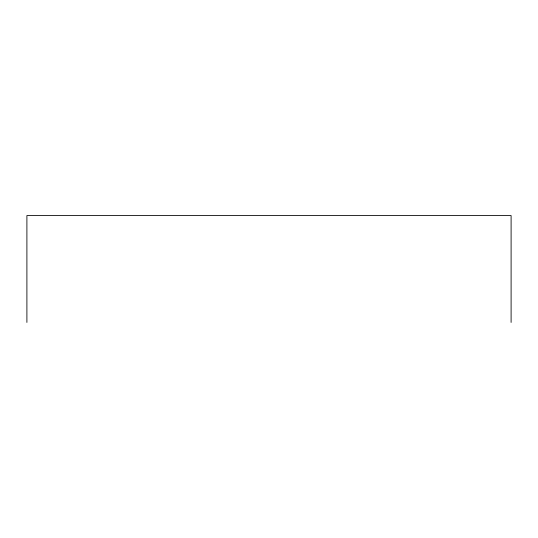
<?xml version="1.0" encoding="UTF-8"?>
<svg xmlns="http://www.w3.org/2000/svg" width="538" height="538" viewBox="0 0 538 538"><rect width="100%" height="100%" fill="white"/><g stroke="black" fill="none" stroke-linecap="round" stroke-linejoin="round"><path stroke-width="0.81" d="M511.1 322.43L511.1 215.57L26.9 215.57L26.9 322.43"/></g></svg>
